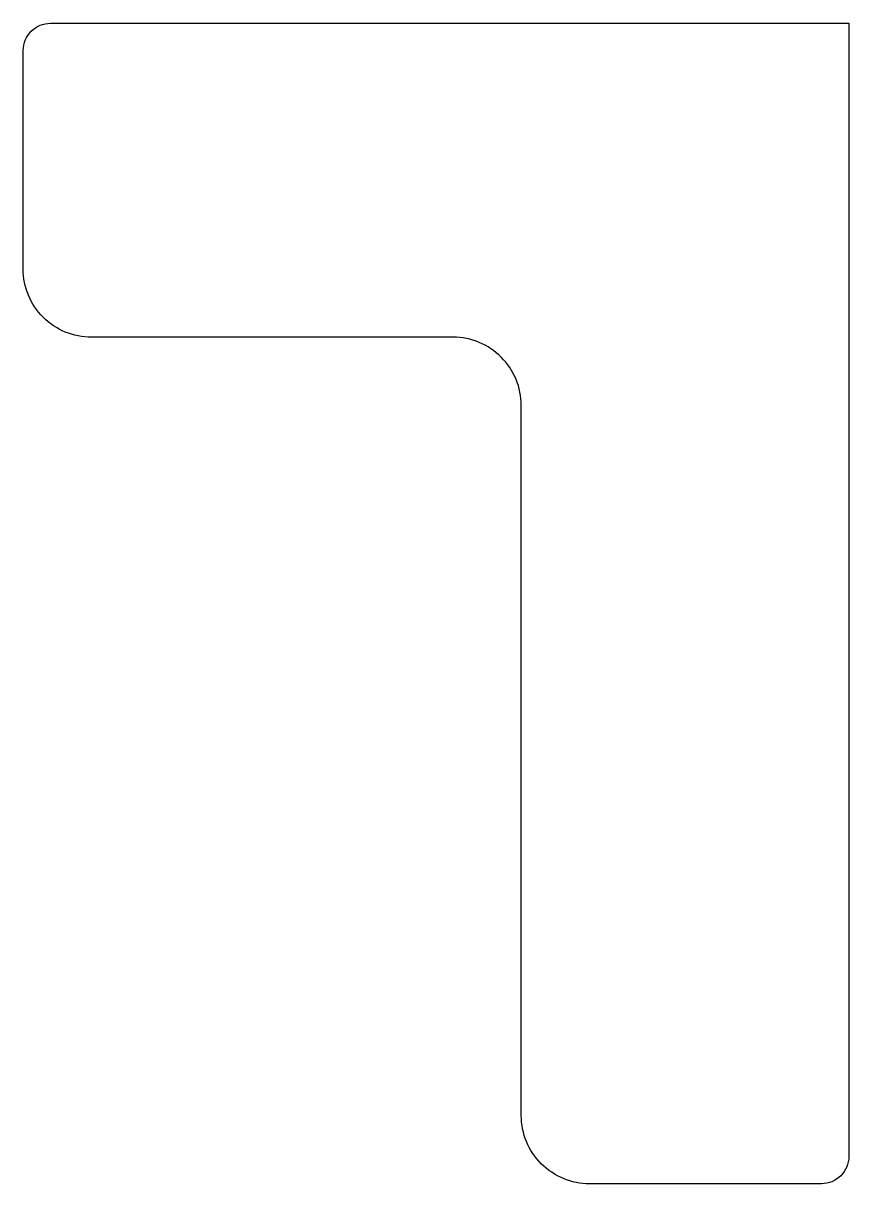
# Model space of a CAD drawing. Extents: x 86.4 to 146.9, y 158.3 to 243.3.
import ezdxf

# ---------------------------------------------------------------- set-up
doc = ezdxf.new("R2010")
doc.units = 0
doc.layers.get('0').update_dxf_attribs({"linetype": 'CONTINUOUS'})

msp = doc.modelspace()

# ---------------------------------------------------------------- linework, layer by layer
at = {"color": 7}
msp.add_lwpolyline([(88.387, 243.263), (146.887, 243.263), (146.887, 160.263, -0.414214), (144.887, 158.263), (127.887, 158.263, -0.414214), (122.887, 163.263), (122.887, 215.263, 0.414214), (117.887, 220.263), (91.387, 220.263, -0.414214), (86.387, 225.263), (86.387, 241.263, -0.414214)], format="xyb", close=True, dxfattribs=at)

doc.saveas('drawing.dxf')
